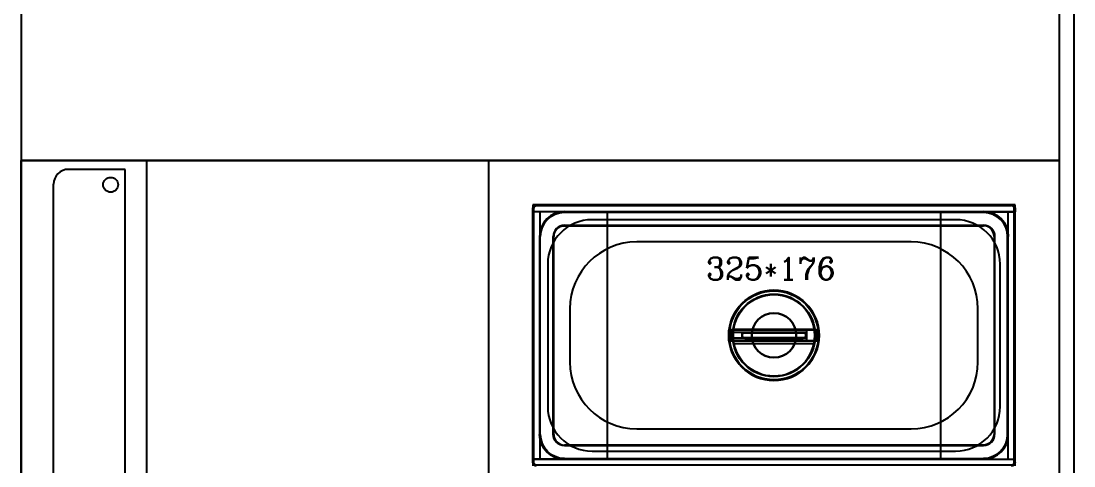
# Model space of a CAD drawing. Header units: millimetres. Extents: x 43168.9 to 43194.6, y -25545.1 to -25543.4.
# Drawn here: x 43170.37588 to 43170.39007, y -25543.93004 to -25543.92404 of the extents above; entities that cross this region are included whole.
import ezdxf

# ---------------------------------------------------------------- set-up
doc = ezdxf.new("R2010")
doc.units = ezdxf.units.MM
doc.header["$LTSCALE"] = 200
doc.layers.add('duv_sgh', color=4, linetype='Continuous')
doc.layers.add('olcuic_sgh', color=183, linetype='Continuous')
doc.styles.add('ROMANC', font='romanc')

msp = doc.modelspace()

# ---------------------------------------------------------------- linework, layer by layer
for p, q in [((43170.375879, -25543.911919), (43170.375879, -25543.925919)), ((43170.389879, -25543.925919), (43170.389879, -25543.911919)), ((43170.375879, -25543.963919), (43170.375879, -25543.925919)), ((43170.389879, -25543.925919), (43170.375879, -25543.925919)), ((43170.375879, -25543.925919), (43170.389879, -25543.925919)), ((43170.377568, -25543.925919), (43170.377568, -25543.963726)), ((43170.382179, -25543.925919), (43170.382179, -25543.963919)), ((43170.389879, -25543.963919), (43170.389879, -25543.925919)), ((43170.376728, -25543.92604, -0.0002), (43170.376518, -25543.92604, -0.0002)), ((43170.377282, -25543.92604, -0.0002), (43170.376728, -25543.92604, -0.0002)), ((43170.377282, -25543.935042, -0.0002), (43170.377282, -25543.92604, -0.0002)), ((43170.376318, -25543.934842, -0.0002), (43170.376318, -25543.92624, -0.0002)), ((43170.389279, -25543.926519), (43170.382779, -25543.926519)), ((43170.382779, -25543.926519), (43170.382779, -25543.930039)), ((43170.382779, -25543.929994, 0.017005), (43170.382779, -25543.926564, 0.017005)), ((43170.382779, -25543.926564, 0.017), (43170.382779, -25543.926564, 0.017005)), ((43170.382789, -25543.926569, 0.017005), (43170.382789, -25543.929989, 0.017005)), ((43170.382789, -25543.926569, 0.01702), (43170.382789, -25543.929989, 0.01702)), ((43170.382789, -25543.926569, 0.017005), (43170.382789, -25543.926569, 0.01702)), ((43170.382824, -25543.926519, 0.017005), (43170.389234, -25543.926519, 0.017005)), ((43170.382824, -25543.926519, 0.017005), (43170.382824, -25543.926519, 0.017)), ((43170.382829, -25543.926529, 0.017005), (43170.389229, -25543.926529, 0.017005)), ((43170.382829, -25543.926529, 0.01702), (43170.389229, -25543.926529, 0.01702)), ((43170.382829, -25543.926529, 0.01702), (43170.382829, -25543.926529, 0.017005)), ((43170.383204, -25543.926609, 0.01702), (43170.388854, -25543.926609, 0.01702)), ((43170.383204, -25543.926609, 0.01702), (43170.388854, -25543.926609, 0.01702)), ((43170.383204, -25543.926619, 0.016975), (43170.388854, -25543.926619, 0.016975)), ((43170.383204, -25543.926619, 0.01701), (43170.388854, -25543.926619, 0.01701)), ((43170.383204, -25543.926619, 0.016975), (43170.383204, -25543.926619, 0.01701)), ((43170.388854, -25543.926619, 0.016975), (43170.388854, -25543.926619, 0.01701)), ((43170.389229, -25543.926529, 0.01702), (43170.389229, -25543.926529, 0.017005)), ((43170.389234, -25543.926519, 0.017005), (43170.389234, -25543.926519, 0.017)), ((43170.389269, -25543.926569, 0.017005), (43170.389269, -25543.926569, 0.01702)), ((43170.389269, -25543.929989, 0.017005), (43170.389269, -25543.926569, 0.017005)), ((43170.389269, -25543.929989, 0.01702), (43170.389269, -25543.926569, 0.01702)), ((43170.389279, -25543.930039), (43170.389279, -25543.926519)), ((43170.389279, -25543.926564, 0.017), (43170.389279, -25543.926564, 0.017005)), ((43170.389279, -25543.929994, 0.017005), (43170.389279, -25543.926564, 0.017005)), ((43170.388479, -25543.926719), (43170.383579, -25543.926719)), ((43170.383204, -25543.926794, 0.016975), (43170.388854, -25543.926794, 0.016975)), ((43170.383204, -25543.926794, 0.016975), (43170.383204, -25543.926802, 0.016995)), ((43170.383204, -25543.926802, 0.016995), (43170.388854, -25543.926802, 0.016995)), ((43170.388854, -25543.926794, 0.016975), (43170.388854, -25543.926802, 0.016995)), ((43170.382869, -25543.926944, 0.01702), (43170.382869, -25543.929614, 0.01702)), ((43170.382869, -25543.926944, 0.01702), (43170.382869, -25543.929614, 0.01702)), ((43170.382879, -25543.929614, 0.016975), (43170.382879, -25543.926944, 0.016975)), ((43170.382879, -25543.926944, 0.016975), (43170.382879, -25543.926944, 0.01701)), ((43170.382879, -25543.929614, 0.01701), (43170.382879, -25543.926944, 0.01701)), ((43170.383054, -25543.929614, 0.016975), (43170.383054, -25543.926944, 0.016975)), ((43170.383054, -25543.926944, 0.016975), (43170.383061, -25543.926944, 0.016995)), ((43170.383061, -25543.929614, 0.016995), (43170.383061, -25543.926944, 0.016995)), ((43170.387879, -25543.927019), (43170.384179, -25543.927019)), ((43170.389004, -25543.926944, 0.016975), (43170.388997, -25543.926944, 0.016995)), ((43170.388997, -25543.926944, 0.016995), (43170.388997, -25543.929614, 0.016995)), ((43170.389004, -25543.926944, 0.016975), (43170.389004, -25543.929614, 0.016975)), ((43170.389179, -25543.926944, 0.016975), (43170.389179, -25543.926944, 0.01701)), ((43170.389179, -25543.929614, 0.016975), (43170.389179, -25543.926944, 0.016975)), ((43170.389179, -25543.929614, 0.01701), (43170.389179, -25543.926944, 0.01701)), ((43170.389189, -25543.929614, 0.01702), (43170.389189, -25543.926944, 0.01702)), ((43170.389189, -25543.929614, 0.01702), (43170.389189, -25543.926944, 0.01702)), ((43170.382979, -25543.927319), (43170.382979, -25543.929239)), ((43170.389079, -25543.929239), (43170.389079, -25543.927319)), ((43170.383279, -25543.927919), (43170.383279, -25543.928639)), ((43170.388779, -25543.928639), (43170.388779, -25543.927919)), ((43170.385477, -25543.928194), (43170.386581, -25543.928194)), ((43170.38545, -25543.928204, 0.016947), (43170.38661, -25543.928204, 0.016947)), ((43170.38545, -25543.928354, 0.016947), (43170.38545, -25543.928204, 0.016947)), ((43170.386425, -25543.928238, 0.016947), (43170.385635, -25543.928238, 0.016947)), ((43170.386425, -25543.928238, 0.016947), (43170.385635, -25543.928238, 0.016947)), ((43170.385635, -25543.928244, 0.016925), (43170.386425, -25543.928244, 0.016925)), ((43170.385635, -25543.928244, 0.016925), (43170.385635, -25543.928244, 0.016941)), ((43170.385635, -25543.928244, 0.016941), (43170.386425, -25543.928244, 0.016941)), ((43170.386425, -25543.928314, 0.016925), (43170.385635, -25543.928314, 0.016925)), ((43170.385635, -25543.928314, 0.016925), (43170.385635, -25543.928314, 0.016941)), ((43170.386425, -25543.928314, 0.016941), (43170.385635, -25543.928314, 0.016941)), ((43170.385635, -25543.92832, 0.016947), (43170.386425, -25543.92832, 0.016947)), ((43170.385635, -25543.92832, 0.016947), (43170.386425, -25543.92832, 0.016947)), ((43170.386425, -25543.928244, 0.016925), (43170.386425, -25543.928244, 0.016941)), ((43170.386425, -25543.928314, 0.016925), (43170.386425, -25543.928314, 0.016941)), ((43170.38661, -25543.928204, 0.016947), (43170.38661, -25543.928354, 0.016947)), ((43170.38661, -25543.928354, 0.016947), (43170.38545, -25543.928354, 0.016947)), ((43170.385482, -25543.928389), (43170.386576, -25543.928389)), ((43170.382879, -25543.929614, 0.016975), (43170.382879, -25543.929614, 0.01701)), ((43170.383054, -25543.929614, 0.016975), (43170.383061, -25543.929614, 0.016995)), ((43170.384179, -25543.929539), (43170.387879, -25543.929539)), ((43170.389004, -25543.929614, 0.016975), (43170.388997, -25543.929614, 0.016995)), ((43170.389179, -25543.929614, 0.016975), (43170.389179, -25543.929614, 0.01701)), ((43170.388854, -25543.929757, 0.016995), (43170.383204, -25543.929757, 0.016995)), ((43170.383204, -25543.929764, 0.016975), (43170.383204, -25543.929757, 0.016995)), ((43170.388854, -25543.929764, 0.016975), (43170.388854, -25543.929757, 0.016995)), ((43170.383204, -25543.929764, 0.016975), (43170.388854, -25543.929764, 0.016975)), ((43170.383579, -25543.929839), (43170.388479, -25543.929839)), ((43170.382779, -25543.929994, 0.017), (43170.382779, -25543.929994, 0.017005)), ((43170.382789, -25543.929989, 0.017005), (43170.382789, -25543.929989, 0.01702)), ((43170.389229, -25543.930029, 0.017005), (43170.382829, -25543.930029, 0.017005)), ((43170.389229, -25543.930029, 0.01702), (43170.382829, -25543.930029, 0.01702)), ((43170.382829, -25543.930029, 0.01702), (43170.382829, -25543.930029, 0.017005)), ((43170.383204, -25543.929939, 0.016975), (43170.388854, -25543.929939, 0.016975)), ((43170.383204, -25543.929939, 0.01701), (43170.388854, -25543.929939, 0.01701)), ((43170.383204, -25543.929939, 0.016975), (43170.383204, -25543.929939, 0.01701)), ((43170.388854, -25543.929949, 0.01702), (43170.383204, -25543.929949, 0.01702)), ((43170.388854, -25543.929949, 0.01702), (43170.383204, -25543.929949, 0.01702)), ((43170.388854, -25543.929939, 0.016975), (43170.388854, -25543.929939, 0.01701)), ((43170.389229, -25543.930029, 0.01702), (43170.389229, -25543.930029, 0.017005)), ((43170.389269, -25543.929989, 0.017005), (43170.389269, -25543.929989, 0.01702)), ((43170.389279, -25543.929994, 0.017), (43170.389279, -25543.929994, 0.017005))]:
    msp.add_line(p, q)
at = {"extrusion": (0, 0, -1)}
for p, q in [((43170.382779, -25543.926564, 0.017), (43170.382779, -25543.926613, 0.017)), ((43170.389279, -25543.926613, 0.017), (43170.382779, -25543.926613, 0.017)), ((43170.382779, -25543.926613, 0.017), (43170.382779, -25543.929946, 0.017)), ((43170.382873, -25543.926613, 0.017), (43170.382779, -25543.926613, 0.017)), ((43170.389234, -25543.926519, 0.017), (43170.382824, -25543.926519, 0.017)), ((43170.382873, -25543.926613, 0.016967), (43170.382873, -25543.929946, 0.016967)), ((43170.383783, -25543.926613, 0.016967), (43170.382873, -25543.926613, 0.016967)), ((43170.382873, -25543.926613, 0.017), (43170.382873, -25543.929946, 0.017)), ((43170.388276, -25543.926613, 0.01697), (43170.383783, -25543.926613, 0.01697)), ((43170.383783, -25543.929946, 0.01697), (43170.383783, -25543.926613, 0.01697)), ((43170.383783, -25543.929946, 0.016967), (43170.383783, -25543.926613, 0.016967)), ((43170.388276, -25543.926613, 0.01697), (43170.388276, -25543.929946, 0.01697)), ((43170.388276, -25543.926613, 0.016967), (43170.388276, -25543.929946, 0.016967)), ((43170.388276, -25543.926613, 0.016967), (43170.389185, -25543.926613, 0.016967)), ((43170.389185, -25543.929946, 0.016967), (43170.389185, -25543.926613, 0.016967)), ((43170.389185, -25543.929946, 0.017), (43170.389185, -25543.926613, 0.017)), ((43170.389185, -25543.926613, 0.017), (43170.389279, -25543.926613, 0.017)), ((43170.389279, -25543.926564, 0.017), (43170.389279, -25543.926613, 0.017)), ((43170.389279, -25543.929946, 0.017), (43170.389279, -25543.926613, 0.017)), ((43170.386466, -25543.928204, 0.016943), (43170.38545, -25543.928204, 0.016943)), ((43170.38545, -25543.928204, 0.016943), (43170.38545, -25543.928241, 0.016943)), ((43170.386466, -25543.928241, 0.016943), (43170.38545, -25543.928241, 0.016943)), ((43170.385598, -25543.928241, 0.016943), (43170.38545, -25543.928241, 0.016943)), ((43170.38545, -25543.928241, 0.016943), (43170.38545, -25543.928316, 0.016943)), ((43170.386466, -25543.928316, 0.016943), (43170.38545, -25543.928316, 0.016943)), ((43170.38545, -25543.928316, 0.016943), (43170.38545, -25543.928354, 0.016943)), ((43170.38545, -25543.928316, 0.016943), (43170.385598, -25543.928316, 0.016943)), ((43170.386466, -25543.928241, 0.016921), (43170.385598, -25543.928241, 0.016921)), ((43170.385598, -25543.928241, 0.016921), (43170.385598, -25543.928316, 0.016921)), ((43170.385598, -25543.928241, 0.016943), (43170.385598, -25543.928316, 0.016943)), ((43170.385598, -25543.928316, 0.016921), (43170.386466, -25543.928316, 0.016921)), ((43170.386466, -25543.928204, 0.016943), (43170.386466, -25543.928241, 0.016943)), ((43170.38661, -25543.928204, 0.016943), (43170.386466, -25543.928204, 0.016943)), ((43170.386466, -25543.928204, 0.016943), (43170.386466, -25543.928354, 0.016943)), ((43170.386466, -25543.928241, 0.016921), (43170.386466, -25543.928316, 0.016921)), ((43170.386466, -25543.928316, 0.016943), (43170.386466, -25543.928354, 0.016943)), ((43170.38661, -25543.928354, 0.016943), (43170.38661, -25543.928204, 0.016943)), ((43170.38545, -25543.928354, 0.016943), (43170.386466, -25543.928354, 0.016943)), ((43170.386466, -25543.928354, 0.016943), (43170.38661, -25543.928354, 0.016943)), ((43170.382779, -25543.929946, 0.017), (43170.389279, -25543.929946, 0.017)), ((43170.382779, -25543.929994, 0.017), (43170.382779, -25543.929946, 0.017)), ((43170.382873, -25543.929946, 0.017), (43170.382779, -25543.929946, 0.017)), ((43170.383783, -25543.929946, 0.016967), (43170.382873, -25543.929946, 0.016967)), ((43170.383783, -25543.929946, 0.01697), (43170.388276, -25543.929946, 0.01697)), ((43170.388276, -25543.929946, 0.016967), (43170.389185, -25543.929946, 0.016967)), ((43170.389185, -25543.929946, 0.017), (43170.389279, -25543.929946, 0.017)), ((43170.389279, -25543.929994, 0.017), (43170.389279, -25543.929946, 0.017))]:
    msp.add_line(p, q, dxfattribs=at)
at = {"extrusion": (-1, 9.96375e-15, 0)}
for p, q in [((43170.382779, -25543.929994, 0.017005), (43170.382779, -25543.926564, 0.017005)), ((43170.382779, -25543.926564, 0.017), (43170.382779, -25543.926564, 0.017005)), ((43170.382779, -25543.926564, 0.017), (43170.382779, -25543.926613, 0.017)), ((43170.382779, -25543.926613, 0.017), (43170.382779, -25543.926613, 0.017)), ((43170.382779, -25543.926613, 0.017), (43170.382779, -25543.929946, 0.017)), ((43170.382789, -25543.926569, 0.01702), (43170.382789, -25543.929989, 0.01702)), ((43170.382789, -25543.926569, 0.017005), (43170.382789, -25543.926569, 0.01702)), ((43170.382789, -25543.926569, 0.017005), (43170.382789, -25543.929989, 0.017005)), ((43170.382873, -25543.926613, 0.017), (43170.382873, -25543.929946, 0.017)), ((43170.382873, -25543.926613, 0.016967), (43170.382873, -25543.926613, 0.017)), ((43170.382873, -25543.926613, 0.016967), (43170.382873, -25543.929946, 0.016967)), ((43170.382779, -25543.929994, 0.017), (43170.382779, -25543.929946, 0.017)), ((43170.382779, -25543.929946, 0.017), (43170.382779, -25543.929946, 0.017)), ((43170.382779, -25543.929994, 0.017), (43170.382779, -25543.929994, 0.017005)), ((43170.382789, -25543.929989, 0.017005), (43170.382789, -25543.929989, 0.01702)), ((43170.382873, -25543.929946, 0.016967), (43170.382873, -25543.929946, 0.017))]:
    msp.add_line(p, q, dxfattribs=at)
at = {"extrusion": (9.71882e-15, 1, 0)}
for p, q in [((43170.389279, -25543.926613, 0.017), (43170.382779, -25543.926613, 0.017)), ((43170.382779, -25543.926613, 0.017), (43170.382779, -25543.926613, 0.017)), ((43170.382873, -25543.926613, 0.017), (43170.382779, -25543.926613, 0.017)), ((43170.382829, -25543.926529, 0.01702), (43170.389229, -25543.926529, 0.01702)), ((43170.382829, -25543.926529, 0.01702), (43170.382829, -25543.926529, 0.017005)), ((43170.382829, -25543.926529, 0.017005), (43170.389229, -25543.926529, 0.017005)), ((43170.382873, -25543.926613, 0.016967), (43170.382873, -25543.926613, 0.017)), ((43170.383783, -25543.926613, 0.016967), (43170.382873, -25543.926613, 0.016967)), ((43170.383783, -25543.926613, 0.01697), (43170.383783, -25543.926613, 0.016967)), ((43170.388276, -25543.926613, 0.01697), (43170.383783, -25543.926613, 0.01697)), ((43170.388276, -25543.926613, 0.016967), (43170.389185, -25543.926613, 0.016967)), ((43170.388276, -25543.926613, 0.01697), (43170.388276, -25543.926613, 0.016967)), ((43170.389185, -25543.926613, 0.017), (43170.389279, -25543.926613, 0.017)), ((43170.389185, -25543.926613, 0.016967), (43170.389185, -25543.926613, 0.017)), ((43170.389229, -25543.926529, 0.01702), (43170.389229, -25543.926529, 0.017005)), ((43170.389279, -25543.926613, 0.017), (43170.389279, -25543.926613, 0.017))]:
    msp.add_line(p, q, dxfattribs=at)
at = {"extrusion": (9.4512e-15, 1, 0)}
for p, q in [((43170.382824, -25543.926519, 0.017005), (43170.389234, -25543.926519, 0.017005)), ((43170.382824, -25543.926519, 0.017005), (43170.382824, -25543.926519, 0.017)), ((43170.389234, -25543.926519, 0.017), (43170.382824, -25543.926519, 0.017)), ((43170.389234, -25543.926519, 0.017005), (43170.389234, -25543.926519, 0.017))]:
    msp.add_line(p, q, dxfattribs=at)
at = {"extrusion": (-8.93152e-15, -1, 0)}
for p, q in [((43170.383204, -25543.926619, 0.016975), (43170.388854, -25543.926619, 0.016975)), ((43170.383204, -25543.926619, 0.016975), (43170.383204, -25543.926619, 0.01701)), ((43170.383204, -25543.926619, 0.01701), (43170.388854, -25543.926619, 0.01701)), ((43170.388854, -25543.926619, 0.016975), (43170.388854, -25543.926619, 0.01701))]:
    msp.add_line(p, q, dxfattribs=at)
at = {"extrusion": (1, -9.96375e-15, 0)}
for p, q in [((43170.383783, -25543.929946, 0.016967), (43170.383783, -25543.926613, 0.016967)), ((43170.383783, -25543.926613, 0.01697), (43170.383783, -25543.926613, 0.016967)), ((43170.383783, -25543.929946, 0.01697), (43170.383783, -25543.926613, 0.01697)), ((43170.382879, -25543.929614, 0.016975), (43170.382879, -25543.926944, 0.016975)), ((43170.382879, -25543.926944, 0.016975), (43170.382879, -25543.926944, 0.01701)), ((43170.382879, -25543.929614, 0.01701), (43170.382879, -25543.926944, 0.01701)), ((43170.382879, -25543.929614, 0.016975), (43170.382879, -25543.929614, 0.01701)), ((43170.383783, -25543.929946, 0.01697), (43170.383783, -25543.929946, 0.016967))]:
    msp.add_line(p, q, dxfattribs=at)
at = {"extrusion": (-1, 8.98406e-15, 0)}
for p, q in [((43170.388276, -25543.926613, 0.01697), (43170.388276, -25543.929946, 0.01697)), ((43170.388276, -25543.926613, 0.01697), (43170.388276, -25543.926613, 0.016967)), ((43170.388276, -25543.926613, 0.016967), (43170.388276, -25543.929946, 0.016967)), ((43170.389179, -25543.929614, 0.01701), (43170.389179, -25543.926944, 0.01701)), ((43170.389179, -25543.926944, 0.016975), (43170.389179, -25543.926944, 0.01701)), ((43170.389179, -25543.929614, 0.016975), (43170.389179, -25543.926944, 0.016975)), ((43170.389179, -25543.929614, 0.016975), (43170.389179, -25543.929614, 0.01701)), ((43170.388276, -25543.929946, 0.01697), (43170.388276, -25543.929946, 0.016967))]:
    msp.add_line(p, q, dxfattribs=at)
at = {"extrusion": (1, -8.98406e-15, 0)}
for p, q in [((43170.389185, -25543.929946, 0.016967), (43170.389185, -25543.926613, 0.016967)), ((43170.389185, -25543.926613, 0.016967), (43170.389185, -25543.926613, 0.017)), ((43170.389185, -25543.929946, 0.017), (43170.389185, -25543.926613, 0.017)), ((43170.389269, -25543.929989, 0.017005), (43170.389269, -25543.926569, 0.017005)), ((43170.389269, -25543.926569, 0.017005), (43170.389269, -25543.926569, 0.01702)), ((43170.389269, -25543.929989, 0.01702), (43170.389269, -25543.926569, 0.01702)), ((43170.389279, -25543.926564, 0.017), (43170.389279, -25543.926613, 0.017)), ((43170.389279, -25543.926564, 0.017), (43170.389279, -25543.926564, 0.017005)), ((43170.389279, -25543.929994, 0.017005), (43170.389279, -25543.926564, 0.017005)), ((43170.389279, -25543.929946, 0.017), (43170.389279, -25543.926613, 0.017)), ((43170.389279, -25543.926613, 0.017), (43170.389279, -25543.926613, 0.017)), ((43170.389185, -25543.929946, 0.016967), (43170.389185, -25543.929946, 0.017)), ((43170.389269, -25543.929989, 0.017005), (43170.389269, -25543.929989, 0.01702)), ((43170.389279, -25543.929946, 0.017), (43170.389279, -25543.929946, 0.017)), ((43170.389279, -25543.929994, 0.017), (43170.389279, -25543.929946, 0.017)), ((43170.389279, -25543.929994, 0.017), (43170.389279, -25543.929994, 0.017005))]:
    msp.add_line(p, q, dxfattribs=at)
at = {"extrusion": (8.39288e-15, 0.939693, 0.34202)}
for p, q in [((43170.383204, -25543.926794, 0.016975), (43170.383204, -25543.926802, 0.016995)), ((43170.383204, -25543.926794, 0.016975), (43170.388854, -25543.926794, 0.016975)), ((43170.383204, -25543.926802, 0.016995), (43170.388854, -25543.926802, 0.016995)), ((43170.388854, -25543.926794, 0.016975), (43170.388854, -25543.926802, 0.016995))]:
    msp.add_line(p, q, dxfattribs=at)
at = {"extrusion": (-0.939693, 9.36286e-15, 0.34202)}
for p, q in [((43170.383054, -25543.926944, 0.016975), (43170.383061, -25543.926944, 0.016995)), ((43170.383054, -25543.929614, 0.016975), (43170.383054, -25543.926944, 0.016975)), ((43170.383061, -25543.929614, 0.016995), (43170.383061, -25543.926944, 0.016995)), ((43170.383054, -25543.929614, 0.016975), (43170.383061, -25543.929614, 0.016995))]:
    msp.add_line(p, q, dxfattribs=at)
at = {"extrusion": (0.939693, -8.44226e-15, 0.34202)}
for p, q in [((43170.389004, -25543.926944, 0.016975), (43170.388997, -25543.926944, 0.016995)), ((43170.388997, -25543.926944, 0.016995), (43170.388997, -25543.929614, 0.016995)), ((43170.389004, -25543.926944, 0.016975), (43170.389004, -25543.929614, 0.016975)), ((43170.389004, -25543.929614, 0.016975), (43170.388997, -25543.929614, 0.016995))]:
    msp.add_line(p, q, dxfattribs=at)
at = {"extrusion": (9.65759e-15, 1, 0)}
for p, q in [((43170.386466, -25543.928204, 0.016943), (43170.38545, -25543.928204, 0.016943)), ((43170.38545, -25543.928204, 0.016943), (43170.38545, -25543.928204, 0.016947)), ((43170.38545, -25543.928204, 0.016947), (43170.38661, -25543.928204, 0.016947)), ((43170.385598, -25543.928241, 0.016943), (43170.38545, -25543.928241, 0.016943)), ((43170.38545, -25543.928241, 0.016943), (43170.38545, -25543.928241, 0.016943)), ((43170.386466, -25543.928241, 0.016943), (43170.38545, -25543.928241, 0.016943)), ((43170.385598, -25543.928241, 0.016921), (43170.385598, -25543.928241, 0.016943)), ((43170.386466, -25543.928241, 0.016921), (43170.385598, -25543.928241, 0.016921)), ((43170.386466, -25543.928204, 0.016943), (43170.386466, -25543.928204, 0.016943)), ((43170.38661, -25543.928204, 0.016943), (43170.386466, -25543.928204, 0.016943)), ((43170.386466, -25543.928241, 0.016943), (43170.386466, -25543.928241, 0.016921)), ((43170.38661, -25543.928204, 0.016943), (43170.38661, -25543.928204, 0.016947))]:
    msp.add_line(p, q, dxfattribs=at)
at = {"extrusion": (-1, 9.65759e-15, 0)}
for p, q in [((43170.38545, -25543.928204, 0.016943), (43170.38545, -25543.928241, 0.016943)), ((43170.38545, -25543.928204, 0.016943), (43170.38545, -25543.928204, 0.016947)), ((43170.38545, -25543.928354, 0.016947), (43170.38545, -25543.928204, 0.016947)), ((43170.38545, -25543.928241, 0.016943), (43170.38545, -25543.928316, 0.016943)), ((43170.38545, -25543.928241, 0.016943), (43170.38545, -25543.928241, 0.016943)), ((43170.38545, -25543.928316, 0.016943), (43170.38545, -25543.928316, 0.016943)), ((43170.38545, -25543.928316, 0.016943), (43170.38545, -25543.928354, 0.016943)), ((43170.385598, -25543.928241, 0.016921), (43170.385598, -25543.928241, 0.016943)), ((43170.385598, -25543.928241, 0.016921), (43170.385598, -25543.928316, 0.016921)), ((43170.385598, -25543.928241, 0.016943), (43170.385598, -25543.928316, 0.016943)), ((43170.385598, -25543.928316, 0.016943), (43170.385598, -25543.928316, 0.016921)), ((43170.38545, -25543.928354, 0.016943), (43170.38545, -25543.928354, 0.016947))]:
    msp.add_line(p, q, dxfattribs=at)
at = {"extrusion": (-9.65759e-15, -1, 0)}
for p, q in [((43170.38545, -25543.928316, 0.016943), (43170.385598, -25543.928316, 0.016943)), ((43170.38545, -25543.928316, 0.016943), (43170.38545, -25543.928316, 0.016943)), ((43170.386466, -25543.928316, 0.016943), (43170.38545, -25543.928316, 0.016943)), ((43170.385598, -25543.928316, 0.016943), (43170.385598, -25543.928316, 0.016921)), ((43170.385598, -25543.928316, 0.016921), (43170.386466, -25543.928316, 0.016921)), ((43170.386466, -25543.928316, 0.016921), (43170.386466, -25543.928316, 0.016943)), ((43170.38545, -25543.928354, 0.016943), (43170.386466, -25543.928354, 0.016943)), ((43170.38545, -25543.928354, 0.016943), (43170.38545, -25543.928354, 0.016947)), ((43170.38661, -25543.928354, 0.016947), (43170.38545, -25543.928354, 0.016947)), ((43170.386466, -25543.928354, 0.016943), (43170.386466, -25543.928354, 0.016943)), ((43170.386466, -25543.928354, 0.016943), (43170.38661, -25543.928354, 0.016943)), ((43170.38661, -25543.928354, 0.016943), (43170.38661, -25543.928354, 0.016947))]:
    msp.add_line(p, q, dxfattribs=at)
at = {"extrusion": (-1.32553e-14, -1, 0)}
for p, q in [((43170.385635, -25543.928244, 0.016941), (43170.386425, -25543.928244, 0.016941)), ((43170.385635, -25543.928244, 0.016925), (43170.385635, -25543.928244, 0.016941)), ((43170.385635, -25543.928244, 0.016925), (43170.386425, -25543.928244, 0.016925)), ((43170.386425, -25543.928244, 0.016925), (43170.386425, -25543.928244, 0.016941))]:
    msp.add_line(p, q, dxfattribs=at)
at = {"extrusion": (1.32553e-14, 1, 0)}
for p, q in [((43170.386425, -25543.928314, 0.016941), (43170.385635, -25543.928314, 0.016941)), ((43170.385635, -25543.928314, 0.016925), (43170.385635, -25543.928314, 0.016941)), ((43170.386425, -25543.928314, 0.016925), (43170.385635, -25543.928314, 0.016925)), ((43170.386425, -25543.928314, 0.016925), (43170.386425, -25543.928314, 0.016941))]:
    msp.add_line(p, q, dxfattribs=at)
at = {"extrusion": (1, -9.65759e-15, 0)}
for p, q in [((43170.386466, -25543.928204, 0.016943), (43170.386466, -25543.928241, 0.016943)), ((43170.386466, -25543.928204, 0.016943), (43170.386466, -25543.928204, 0.016943)), ((43170.386466, -25543.928204, 0.016943), (43170.386466, -25543.928354, 0.016943)), ((43170.386466, -25543.928241, 0.016943), (43170.386466, -25543.928241, 0.016921)), ((43170.386466, -25543.928241, 0.016921), (43170.386466, -25543.928316, 0.016921)), ((43170.386466, -25543.928316, 0.016921), (43170.386466, -25543.928316, 0.016943)), ((43170.386466, -25543.928316, 0.016943), (43170.386466, -25543.928354, 0.016943)), ((43170.38661, -25543.928354, 0.016943), (43170.38661, -25543.928204, 0.016943)), ((43170.38661, -25543.928204, 0.016943), (43170.38661, -25543.928204, 0.016947)), ((43170.38661, -25543.928204, 0.016947), (43170.38661, -25543.928354, 0.016947)), ((43170.386466, -25543.928354, 0.016943), (43170.386466, -25543.928354, 0.016943)), ((43170.38661, -25543.928354, 0.016943), (43170.38661, -25543.928354, 0.016947))]:
    msp.add_line(p, q, dxfattribs=at)
at = {"extrusion": (-9.41223e-15, -0.939693, 0.34202)}
for p, q in [((43170.383204, -25543.929764, 0.016975), (43170.383204, -25543.929757, 0.016995)), ((43170.388854, -25543.929757, 0.016995), (43170.383204, -25543.929757, 0.016995)), ((43170.388854, -25543.929764, 0.016975), (43170.388854, -25543.929757, 0.016995)), ((43170.383204, -25543.929764, 0.016975), (43170.388854, -25543.929764, 0.016975))]:
    msp.add_line(p, q, dxfattribs=at)
at = {"extrusion": (-9.22898e-15, -1, 0)}
for p, q in [((43170.382873, -25543.929946, 0.017), (43170.382779, -25543.929946, 0.017)), ((43170.382779, -25543.929946, 0.017), (43170.382779, -25543.929946, 0.017)), ((43170.382779, -25543.929946, 0.017), (43170.389279, -25543.929946, 0.017)), ((43170.389229, -25543.930029, 0.017005), (43170.382829, -25543.930029, 0.017005)), ((43170.382829, -25543.930029, 0.01702), (43170.382829, -25543.930029, 0.017005)), ((43170.389229, -25543.930029, 0.01702), (43170.382829, -25543.930029, 0.01702)), ((43170.383783, -25543.929946, 0.016967), (43170.382873, -25543.929946, 0.016967)), ((43170.382873, -25543.929946, 0.016967), (43170.382873, -25543.929946, 0.017)), ((43170.383783, -25543.929946, 0.01697), (43170.388276, -25543.929946, 0.01697)), ((43170.383783, -25543.929946, 0.01697), (43170.383783, -25543.929946, 0.016967)), ((43170.388276, -25543.929946, 0.01697), (43170.388276, -25543.929946, 0.016967)), ((43170.388276, -25543.929946, 0.016967), (43170.389185, -25543.929946, 0.016967)), ((43170.389185, -25543.929946, 0.016967), (43170.389185, -25543.929946, 0.017)), ((43170.389185, -25543.929946, 0.017), (43170.389279, -25543.929946, 0.017)), ((43170.389229, -25543.930029, 0.01702), (43170.389229, -25543.930029, 0.017005)), ((43170.389279, -25543.929946, 0.017), (43170.389279, -25543.929946, 0.017))]:
    msp.add_line(p, q, dxfattribs=at)
at = {"extrusion": (1.00163e-14, 1, 0)}
for p, q in [((43170.383204, -25543.929939, 0.01701), (43170.388854, -25543.929939, 0.01701)), ((43170.383204, -25543.929939, 0.016975), (43170.383204, -25543.929939, 0.01701)), ((43170.383204, -25543.929939, 0.016975), (43170.388854, -25543.929939, 0.016975)), ((43170.388854, -25543.929939, 0.016975), (43170.388854, -25543.929939, 0.01701))]:
    msp.add_line(p, q, dxfattribs=at)
for centre, radius in [((43170.377086, -25543.926248), 0.0001), ((43170.386029, -25543.928279, 0.01697), 0.000609), ((43170.386029, -25543.928279, 0.01697), 0.000609), ((43170.386029, -25543.928279, 0.016995), 0.000609), ((43170.386029, -25543.928279, 0.01697), 0.000609), ((43170.386029, -25543.928279, 0.01697), 0.000607), ((43170.386029, -25543.928279, 0.01697), 0.000607), ((43170.386029, -25543.928279, 0.016939), 0.000602), ((43170.386029, -25543.928279, 0.016941), 0.0006), ((43170.386029, -25543.928279, 0.016941), 0.0006), ((43170.386029, -25543.928279), 0.000558), ((43170.386029, -25543.928279, 0.016939), 0.000551), ((43170.386029, -25543.928279, 0.016941), 0.00055), ((43170.386029, -25543.928279, 0.016941), 0.00055), ((43170.386029, -25543.928279, 0.016741), 0.0003), ((43170.386029, -25543.928279, 0.016741), 0.0003), ((43170.386029, -25543.928279, 0.016739), 0.0003)]:
    msp.add_circle(centre, radius)
at = {"extrusion": (0, 0, -1)}
for centre, radius in [((-43170.386029, -25543.928279, -0.01697), 0.000609), ((-43170.386029, -25543.928279, -0.016995), 0.000609), ((-43170.386029, -25543.928279, -0.016939), 0.000602), ((-43170.386029, -25543.928279, -0.016939), 0.000551), ((-43170.386029, -25543.928279, -0.016739), 0.0003)]:
    msp.add_circle(centre, radius, dxfattribs=at)
for centre, radius, start, end in [((43170.376518, -25543.92624, -0.0002), 0.0002, 90, 180), ((43170.382824, -25543.926564, 0.017005), 0.000045, 90, 180), ((43170.382824, -25543.926564, 0.017), 0.000045, 90, 180), ((43170.382829, -25543.926569, 0.017005), 0.00004, 90, 180), ((43170.382829, -25543.926569, 0.01702), 0.00004, 90, 180), ((43170.383204, -25543.926944, 0.01702), 0.000335, 90, 180), ((43170.383204, -25543.926944, 0.01702), 0.000335, 90, 180), ((43170.383204, -25543.926944, 0.016975), 0.000325, 90, 180), ((43170.383204, -25543.926944, 0.016975), 0.000325, 90, 180), ((43170.388854, -25543.926944, 0.01702), 0.000335, 0, 90), ((43170.388854, -25543.926944, 0.01701), 0.000325, 0, 90), ((43170.388854, -25543.926944, 0.01701), 0.000325, 0, 90), ((43170.388854, -25543.926944, 0.016975), 0.000325, 0, 90), ((43170.389229, -25543.926569, 0.01702), 0.00004, 0, 90), ((43170.389229, -25543.926569, 0.017005), 0.00004, 0, 90), ((43170.389229, -25543.926569, 0.017005), 0.00004, 0, 90), ((43170.389229, -25543.926569, 0.01702), 0.00004, 0, 90), ((43170.389234, -25543.926564, 0.017005), 0.000045, 0, 90), ((43170.389234, -25543.926564, 0.017005), 0.000045, 0, 90), ((43170.383579, -25543.927319), 0.0006, 90, 180), ((43170.388479, -25543.927319), 0.0006, 0, 90), ((43170.383204, -25543.926944, 0.016975), 0.00015, 90, 180), ((43170.383204, -25543.926944, 0.016975), 0.00015, 90, 180), ((43170.383204, -25543.926944, 0.016995), 0.000143, 90, 180), ((43170.388854, -25543.926944, 0.016975), 0.00015, 0, 90), ((43170.388854, -25543.926944, 0.016995), 0.000143, 0, 90), ((43170.388854, -25543.926944, 0.016995), 0.000143, 0, 90), ((43170.384179, -25543.927919), 0.0009, 90, 180), ((43170.387879, -25543.927919), 0.0009, 0, 90), ((43170.385635, -25543.928279, 0.016925), 0.000035, 90, 270), ((43170.385635, -25543.928279, 0.016925), 0.000035, 90, 270), ((43170.386425, -25543.928279, 0.016925), 0.000035, 270, 90), ((43170.386425, -25543.928279, 0.016925), 0.000035, 270, 90), ((43170.384179, -25543.928639), 0.0009, 180, 270), ((43170.387879, -25543.928639), 0.0009, 270, 0), ((43170.383579, -25543.929239), 0.0006, 180, 270), ((43170.388479, -25543.929239), 0.0006, 270, 0), ((43170.383204, -25543.929614, 0.01702), 0.000335, 180, 270), ((43170.383204, -25543.929614, 0.016975), 0.000325, 180, 270), ((43170.383204, -25543.929614, 0.01701), 0.000325, 180, 270), ((43170.383204, -25543.929614, 0.01701), 0.000325, 180, 270), ((43170.383204, -25543.929614, 0.016975), 0.00015, 180, 270), ((43170.383204, -25543.929614, 0.016995), 0.000143, 180, 270), ((43170.383204, -25543.929614, 0.016995), 0.000143, 180, 270), ((43170.388854, -25543.929614, 0.016975), 0.00015, 270, 0), ((43170.388854, -25543.929614, 0.016975), 0.000325, 270, 0), ((43170.388854, -25543.929614, 0.016995), 0.000143, 270, 0), ((43170.388854, -25543.929614, 0.01702), 0.000335, 270, 0), ((43170.388854, -25543.929614, 0.016975), 0.00015, 270, 0), ((43170.388854, -25543.929614, 0.016975), 0.000325, 270, 0), ((43170.388854, -25543.929614, 0.01702), 0.000335, 270, 0), ((43170.382824, -25543.929994, 0.017005), 0.000045, 180, 270), ((43170.382824, -25543.929994, 0.017005), 0.000045, 180, 270), ((43170.382829, -25543.929989, 0.017005), 0.00004, 180, 270), ((43170.382829, -25543.929989, 0.01702), 0.00004, 180, 270), ((43170.382829, -25543.929989, 0.01702), 0.00004, 180, 270), ((43170.382829, -25543.929989, 0.017005), 0.00004, 180, 270), ((43170.389229, -25543.929989, 0.017005), 0.00004, 270, 0), ((43170.389229, -25543.929989, 0.01702), 0.00004, 270, 0), ((43170.389234, -25543.929994, 0.017005), 0.000045, 270, 0), ((43170.389234, -25543.929994, 0.017), 0.000045, 270, 0)]:
    msp.add_arc(centre, radius, start, end)
for centre, radius, start, end in [((-43170.382824, -25543.926564, -0.017), 0.000045, 0, 90), ((-43170.382824, -25543.926564, -0.017005), 0.000045, 0, 90), ((-43170.382829, -25543.926569, -0.01702), 0.00004, 0, 90), ((-43170.382829, -25543.926569, -0.017005), 0.00004, 0, 90), ((-43170.383204, -25543.926944, -0.01701), 0.000325, 0, 90), ((-43170.383204, -25543.926944, -0.01701), 0.000325, 0, 90), ((-43170.388854, -25543.926944, -0.01702), 0.000335, 90, 180), ((-43170.388854, -25543.926944, -0.016975), 0.000325, 90, 180), ((-43170.389234, -25543.926564, -0.017), 0.000045, 90, 180), ((-43170.389234, -25543.926564, -0.017), 0.000045, 90, 180), ((-43170.383204, -25543.926944, -0.016995), 0.000143, 0, 90), ((-43170.388854, -25543.926944, -0.016975), 0.00015, 90, 180), ((-43170.385635, -25543.928279, -0.016941), 0.000035, 270, 90), ((-43170.385635, -25543.928279, -0.016941), 0.000035, 270, 90), ((-43170.386425, -25543.928279, -0.016941), 0.000035, 90, 270), ((-43170.386425, -25543.928279, -0.016941), 0.000035, 90, 270), ((-43170.383204, -25543.929614, -0.01702), 0.000335, 270, 0), ((-43170.383204, -25543.929614, -0.016975), 0.000325, 270, 0), ((-43170.383204, -25543.929614, -0.016975), 0.00015, 270, 0), ((-43170.388854, -25543.929614, -0.016995), 0.000143, 180, 270), ((-43170.388854, -25543.929614, -0.01701), 0.000325, 180, 270), ((-43170.388854, -25543.929614, -0.01701), 0.000325, 180, 270), ((-43170.382824, -25543.929994, -0.017), 0.000045, 270, 0), ((-43170.382824, -25543.929994, -0.017), 0.000045, 270, 0), ((-43170.389229, -25543.929989, -0.01702), 0.00004, 180, 270), ((-43170.389229, -25543.929989, -0.017005), 0.00004, 180, 270), ((-43170.389234, -25543.929994, -0.017005), 0.000045, 180, 270), ((-43170.389234, -25543.929994, -0.017), 0.000045, 180, 270)]:
    msp.add_arc(centre, radius, start, end, dxfattribs=at)
at = {"extrusion": (1, -9.96375e-15, 0)}
msp.add_arc((-25543.926609, 0.01701, 43170.383204), 0.00001, 90, 180, dxfattribs=at)
msp.add_arc((-25543.926609, 0.01701, 43170.383204), 0.00001, 90, 180, dxfattribs=at)
at = {"extrusion": (1, -8.98406e-15, 0)}
msp.add_arc((-25543.926609, 0.01701, 43170.388854), 0.00001, 90, 180, dxfattribs=at)
msp.add_arc((-25543.926609, 0.01701, 43170.388854), 0.00001, 90, 180, dxfattribs=at)
at = {"extrusion": (9.96375e-15, 1, 0)}
msp.add_arc((-43170.382869, 0.01701, -25543.926944), 0.00001, 90, 180, dxfattribs=at)
msp.add_arc((-43170.382869, 0.01701, -25543.926944), 0.00001, 90, 180, dxfattribs=at)
at = {"extrusion": (-8.98406e-15, -1, 0)}
msp.add_arc((43170.389189, 0.01701, 25543.926944), 0.00001, 90, 180, dxfattribs=at)
msp.add_arc((43170.389189, 0.01701, 25543.926944), 0.00001, 90, 180, dxfattribs=at)
at = {"extrusion": (1, -1.39902e-14, 0)}
for centre in [(-25543.928238, 0.016941, 43170.385635), (-25543.928238, 0.016941, 43170.385635), (-25543.928238, 0.016941, 43170.386425), (-25543.928238, 0.016941, 43170.386425)]:
    msp.add_arc(centre, 0.000006, 90, 180, dxfattribs=at)
at = {"extrusion": (-1, 1.83227e-14, 0)}
msp.add_arc((25543.92832, 0.016941, -43170.385635), 0.000006, 90, 180, dxfattribs=at)
msp.add_arc((25543.92832, 0.016941, -43170.385635), 0.000006, 90, 180, dxfattribs=at)
at = {"extrusion": (-1, 1.39902e-14, 0)}
msp.add_arc((25543.92832, 0.016941, -43170.386425), 0.000006, 90, 180, dxfattribs=at)
msp.add_arc((25543.92832, 0.016941, -43170.386425), 0.000006, 90, 180, dxfattribs=at)
at = {"extrusion": (8.98406e-15, 1, 0)}
msp.add_arc((-43170.382869, 0.01701, -25543.929614), 0.00001, 90, 180, dxfattribs=at)
msp.add_arc((-43170.382869, 0.01701, -25543.929614), 0.00001, 90, 180, dxfattribs=at)
at = {"extrusion": (-9.96375e-15, -1, 0)}
msp.add_arc((43170.389189, 0.01701, 25543.929614), 0.00001, 90, 180, dxfattribs=at)
msp.add_arc((43170.389189, 0.01701, 25543.929614), 0.00001, 90, 180, dxfattribs=at)
at = {"extrusion": (-1, 8.98406e-15, 0)}
msp.add_arc((25543.929949, 0.01701, -43170.383204), 0.00001, 90, 180, dxfattribs=at)
msp.add_arc((25543.929949, 0.01701, -43170.383204), 0.00001, 90, 180, dxfattribs=at)
at = {"extrusion": (-1, 9.96375e-15, 0)}
msp.add_arc((25543.929949, 0.01701, -43170.388854), 0.00001, 90, 180, dxfattribs=at)
msp.add_arc((25543.929949, 0.01701, -43170.388854), 0.00001, 90, 180, dxfattribs=at)
at = {"layer": 'duv_sgh'}
msp.add_line((43170.375879, -25543.851919), (43170.375879, -25543.976006), dxfattribs=at)
at = {"layer": 'olcuic_sgh'}
msp.add_line((43170.390074, -25543.842669), (43170.390074, -25544.346169), dxfattribs=at)

# ---------------------------------------------------------------- texts
at = {"style": 'ROMANC'}
msp.add_text('325*176', height=0.0003, dxfattribs=at).set_placement((43170.385113, -25543.92753))

doc.saveas('drawing.dxf')
